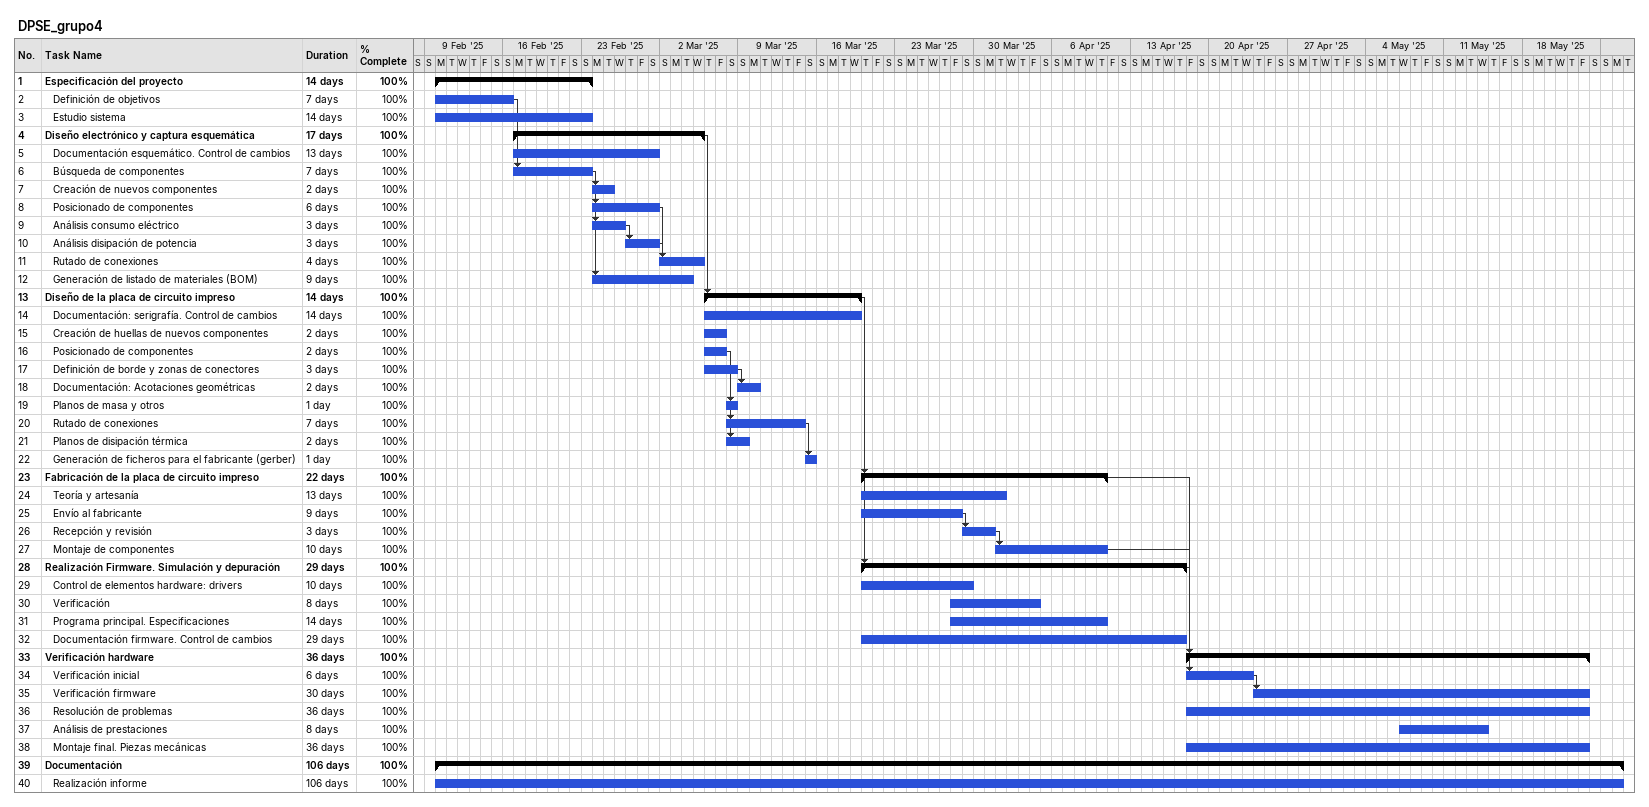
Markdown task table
DPSE_grupo4

| ID | Level | Task | Duration | Start | Finish | Predecessors | % complete |
|---|---|---|---|---|---|---|---|
| 1 | 1 | **Especificación del proyecto** | 14d | 2025-02-10 | 2025-02-23 |  | 100 |
| 2 | 2 | Definición de objetivos | 7d | 2025-02-10 | 2025-02-16 |  | 100 |
| 3 | 2 | Estudio sistema | 14d | 2025-02-10 | 2025-02-23 |  | 100 |
| 4 | 1 | **Diseño electrónico y captura esquemática** | 17d | 2025-02-17 | 2025-03-05 |  | 100 |
| 5 | 2 | Documentación esquemático. Control de cambios | 13d | 2025-02-17 | 2025-03-01 |  | 100 |
| 6 | 2 | Búsqueda de componentes | 7d | 2025-02-17 | 2025-02-23 | 2 | 100 |
| 7 | 2 | Creación de nuevos componentes | 2d | 2025-02-24 | 2025-02-25 | 6 | 100 |
| 8 | 2 | Posicionado de componentes | 6d | 2025-02-24 | 2025-03-01 | 6 | 100 |
| 9 | 2 | Análisis consumo eléctrico | 3d | 2025-02-24 | 2025-02-26 | 6 | 100 |
| 10 | 2 | Análisis disipación de potencia | 3d | 2025-02-27 | 2025-03-01 | 9 | 100 |
| 11 | 2 | Rutado de conexiones | 4d | 2025-03-02 | 2025-03-05 | 8, 10 | 100 |
| 12 | 2 | Generación de listado de materiales (BOM) | 9d | 2025-02-24 | 2025-03-04 | 6 | 100 |
| 13 | 1 | **Diseño de la placa de circuito impreso** | 14d | 2025-03-06 | 2025-03-19 | 4 | 100 |
| 14 | 2 | Documentación: serigrafía. Control de cambios | 14d | 2025-03-06 | 2025-03-19 |  | 100 |
| 15 | 2 | Creación de huellas de nuevos componentes | 2d | 2025-03-06 | 2025-03-07 |  | 100 |
| 16 | 2 | Posicionado de componentes | 2d | 2025-03-06 | 2025-03-07 |  | 100 |
| 17 | 2 | Definición de borde y zonas de conectores | 3d | 2025-03-06 | 2025-03-08 |  | 100 |
| 18 | 2 | Documentación: Acotaciones geométricas | 2d | 2025-03-09 | 2025-03-10 | 17 | 100 |
| 19 | 2 | Planos de masa y otros | 1d | 2025-03-08 | 2025-03-08 | 16 | 100 |
| 20 | 2 | Rutado de conexiones | 7d | 2025-03-08 | 2025-03-14 | 16 | 100 |
| 21 | 2 | Planos de disipación térmica | 2d | 2025-03-08 | 2025-03-09 | 16 | 100 |
| 22 | 2 | Generación de ficheros para el fabricante (gerber) | 1d | 2025-03-15 | 2025-03-15 | 20 | 100 |
| 23 | 1 | **Fabricación de la placa de circuito impreso** | 22d | 2025-03-20 | 2025-04-10 | 13 | 100 |
| 24 | 2 | Teoría y artesanía | 13d | 2025-03-20 | 2025-04-01 |  | 100 |
| 25 | 2 | Envío al fabricante | 9d | 2025-03-20 | 2025-03-28 |  | 100 |
| 26 | 2 | Recepción y revisión | 3d | 2025-03-29 | 2025-03-31 | 25 | 100 |
| 27 | 2 | Montaje de componentes | 10d | 2025-04-01 | 2025-04-10 | 26 | 100 |
| 28 | 1 | **Realización Firmware. Simulación y depuración** | 29d | 2025-03-20 | 2025-04-17 | 13 | 100 |
| 29 | 2 | Control de elementos hardware: drivers | 10d | 2025-03-20 | 2025-03-29 |  | 100 |
| 30 | 2 | Verificación | 8d | 2025-03-28 | 2025-04-04 |  | 100 |
| 31 | 2 | Programa principal. Especificaciones | 14d | 2025-03-28 | 2025-04-10 |  | 100 |
| 32 | 2 | Documentación firmware. Control de cambios | 29d | 2025-03-20 | 2025-04-17 |  | 100 |
| 33 | 1 | **Verificación hardware** | 36d | 2025-04-18 | 2025-05-23 | 23, 27, 28 | 100 |
| 34 | 2 | Verificación inicial | 6d | 2025-04-18 | 2025-04-23 | 28 | 100 |
| 35 | 2 | Verificación firmware | 30d | 2025-04-24 | 2025-05-23 | 34 | 100 |
| 36 | 2 | Resolución de problemas | 36d | 2025-04-18 | 2025-05-23 |  | 100 |
| 37 | 2 | Análisis de prestaciones | 8d | 2025-05-07 | 2025-05-14 |  | 100 |
| 38 | 2 | Montaje final. Piezas mecánicas | 36d | 2025-04-18 | 2025-05-23 |  | 100 |
| 39 | 1 | **Documentación** | 106d | 2025-02-10 | 2025-05-26 |  | 100 |
| 40 | 2 | Realización informe | 106d | 2025-02-10 | 2025-05-26 |  | 100 |
